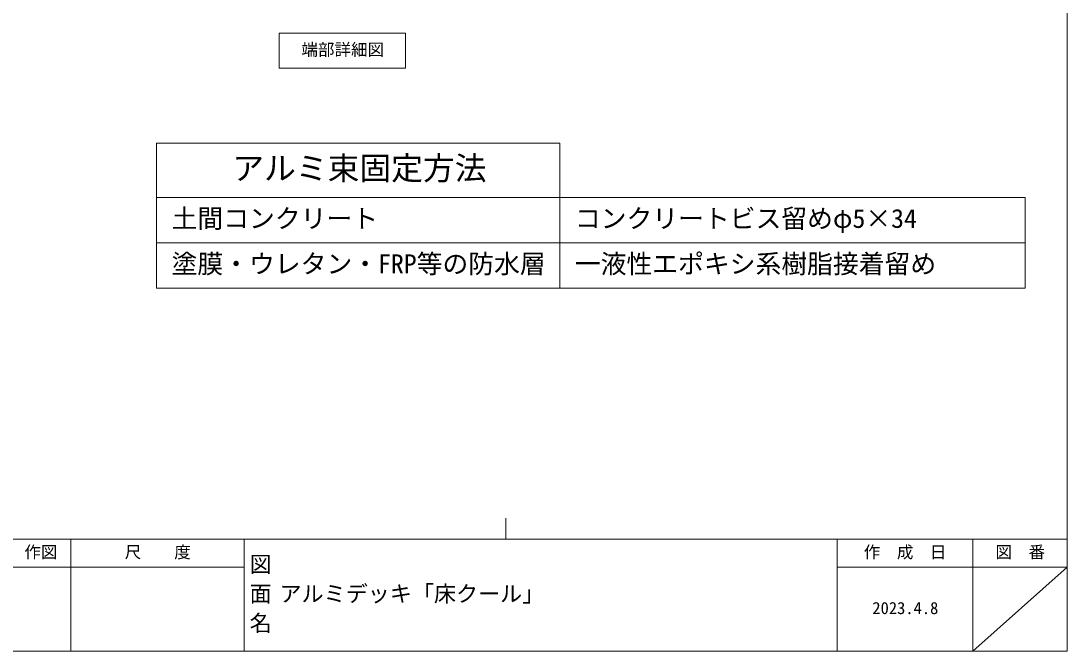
# Model space of a CAD drawing. Units: millimetres, scale not verified. Extents: x -190 to 611, y -130 to 427.
# Drawn here: x 362.3 to 611.2, y -130.2 to 19.9 of the extents above; entities that cross this region are included whole.
import ezdxf
from ezdxf.enums import TextEntityAlignment as Align

# ---------------------------------------------------------------- set-up
doc = ezdxf.new("R2010")
doc.units = ezdxf.units.MM
doc.header["$LTSCALE"] = 0.5
for name, color, linetype, lineweight in [('0-0_A-C01-補助線(非印刷)', 4, 'Continuous', 9), ('0-3_0-A01-枠A', 4, 'Continuous', 9), ('0-4_A-B01-文字_タイトル室名', 2, 'Continuous', 9), ('0-C_A-B03-文字_書込_大', 7, 'Continuous', 9)]:
    doc.layers.add(name, color=color, linetype=linetype, lineweight=lineweight)
doc.layers.add('0-2_0-A02-枠B', color=5, linetype='Continuous')
doc.layers.add('1-1_0-A03-枠C', color=2, linetype='Continuous')
doc.styles.add('ＭＳ ゴシック', font='')
doc.styles.get('ＭＳ ゴシック').set_extended_font_data('MS Gothic')

msp = doc.modelspace()

# ---------------------------------------------------------------- linework, layer by layer
at = {"layer": '0-0_A-C01-補助線(非印刷)'}
msp.add_line((477.6111, -103.5), (477.6111, -98.5), dxfattribs=at)
at = {"layer": '0-3_0-A01-枠A'}
for p, q in [((611.1667, -130.1667), (611.1667, 427.1667)), ((-190.1667, -103.5), (553.7626, -103.5)), ((374.1354, -103.5), (374.1354, -130.1667)), ((415.3726, -103.5), (415.3726, -110.1667)), ((553.7626, -103.5), (556.4873, -103.5)), ((556.4873, -103.5), (556.4873, -130.1667)), ((556.4873, -103.5), (611.1667, -103.5)), ((588.7818, -103.5), (588.7818, -130.1667)), ((328.4851, -110.1667), (415.3726, -110.1667)), ((415.3726, -110.1667), (415.3726, -130.1667)), ((556.4873, -110.1667), (611.1667, -110.1667)), ((611.1667, -110.1667), (588.7818, -130.1667)), ((-190.1667, -130.1667), (556.4873, -130.1667)), ((556.4873, -130.1667), (611.1667, -130.1667))]:
    msp.add_line(p, q, dxfattribs=at)
at = {"layer": '0-4_A-B01-文字_タイトル室名'}
msp.add_lwpolyline([(423.7404, 8.6549), (453.7404, 8.6549), (453.7404, 16.9882), (423.7404, 16.9882)], close=True, dxfattribs=at)
at = {"layer": '0-C_A-B03-文字_書込_大'}
for p, q in [((394.5204, -9.1713), (490.4683, -9.1713)), ((394.5204, -9.1713), (394.5204, -43.7313)), ((490.4683, -9.1713), (490.4683, -43.7313)), ((394.5204, -22.1313), (601.1667, -22.1313)), ((601.1667, -22.1313), (601.1667, -43.7313)), ((601.1667, -22.1313), (601.1667, -43.7313)), ((394.5204, -32.9313), (601.1667, -32.9313)), ((394.5204, -43.7313), (601.1667, -43.7313))]:
    msp.add_line(p, q, dxfattribs=at)

# ---------------------------------------------------------------- texts
at = {"layer": '0-2_0-A02-枠B', "color": 6, "style": 'ＭＳ ゴシック'}
for s, height, p in [('作図', 2.885, (363.0896, -108.8884)), ('尺\u3000\u3000度', 2.885, (386.9571, -108.8884)), ('作\u3000成\u3000日', 2.885, (562.7925, -108.8884)), ('図\u3000番', 2.885, (594.1265, -108.8884)), ('図', 3.849, (416.6773, -112.5735)), ('面', 3.849, (416.6773, -119.5735)), ('名', 3.849, (416.6773, -126.5735))]:
    msp.add_text(s, height=height, dxfattribs=at).set_placement(p, align=Align.BOTTOM_LEFT)
at = {"layer": '0-4_A-B01-文字_タイトル室名', "style": 'ＭＳ ゴシック'}
for s, height, p in [('端部詳細図', 2.885, (428.9942, 10.7664)), ('アルミデッキ「床クール」', 3.848, (423.7923, -119.5735))]:
    msp.add_text(s, height=height, dxfattribs=at).set_placement(p, align=Align.BOTTOM_LEFT)
at = {"layer": '0-C_A-B03-文字_書込_大', "style": 'ＭＳ ゴシック'}
for s, height, p in [('アルミ束固定方法', 5.543, (412.554, -19.5971)), ('土間コンクリート', 4.501, (398.1204, -30.7373)), ('コンクリートビス留めφ5×34', 4.501, (494.0683, -30.7373)), ('塗膜・ウレタン・FRP等の防水層', 4.501, (398.1204, -41.5373)), ('一液性エポキシ系樹脂接着留め', 4.501, (494.0683, -41.5373))]:
    msp.add_text(s, height=height, dxfattribs=at).set_placement(p, align=Align.BOTTOM_LEFT)
at = {"layer": '1-1_0-A03-枠C', "style": 'ＭＳ ゴシック'}
msp.add_text('2023.4.8', height=2.885, dxfattribs=at).set_placement((564.8376, -122.2218), align=Align.BOTTOM_LEFT)

doc.saveas('drawing.dxf')
